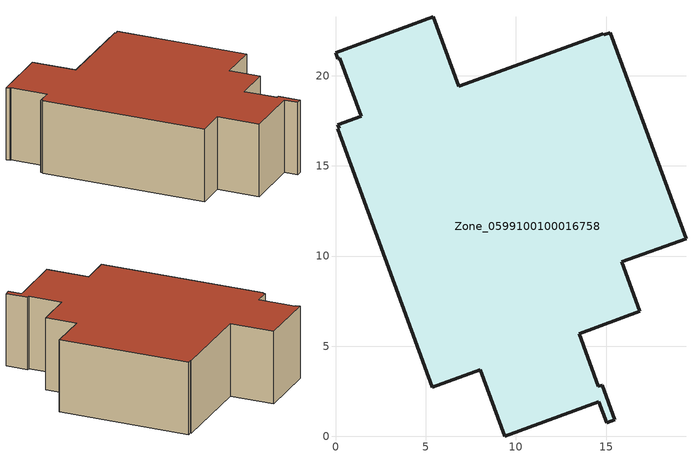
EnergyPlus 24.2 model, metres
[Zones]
Zone_0599100100016758
 floor ground (C_G): 1.43,17.74 0.24,20.96 0.13,20.92 0,21.28 5.41,23.27 6.83,19.42 14.83,22.33 14.86,22.25 15.23,22.38 19.42,10.97 15.86,9.68 16.85,6.93 13.51,5.69 14.57,2.77 14.78,2.85 15.49,0.93 15.02,0.77 14.58,1.93 9.39,0 8.03,3.71 5.36,2.73 0.12,17.05 0.2,17.08 0.14,17.27 z0
 wall outside (C_F): 14.78,2.85 14.57,2.77 13.51,5.69 16.85,6.93 15.86,9.68 19.42,10.97 15.23,22.38 14.86,22.25 14.83,22.33 6.83,19.42 5.41,23.27 0,21.28 0.13,20.92 0.24,20.96 1.43,17.74 0.14,17.27 0.2,17.08 0.12,17.05 5.36,2.73 8.03,3.71 9.39,0 14.58,1.93 15.02,0.77 15.49,0.93 14.78,2.85 z0:6.85
 roof outside (C_R): 0.12,17.05 5.36,2.73 8.03,3.71 9.39,0 14.58,1.93 15.02,0.77 15.49,0.93 14.78,2.85 14.57,2.77 13.51,5.69 16.85,6.93 15.86,9.68 19.42,10.97 15.23,22.38 14.86,22.25 14.83,22.33 6.83,19.42 5.41,23.27 0,21.28 0.13,20.92 0.24,20.96 1.43,17.74 0.14,17.27 0.2,17.08 z6.85
[BUILDING]
Pand.0599100100016758: North Axis=0; Terrain=City; Loads Convergence Tolerance Value=0.04; Temperature Convergence Tolerance Value=0.4; Solar Distribution=FullExterior; Maximum Number of Warmup Days=25; Minimum Number of Warmup Days=1
[Site:Location]
Rotterdam.The.Hague.AP_ZH_NLD Design_Conditions: Latitude=51.96; Longitude=4.45; Time Zone=1; Elevation=-4.5
[SITE:GROUNDTEMPERATURE:BUILDINGSURFACE]
18, 18, 18, 18, 18, 18, 18, 18, 18, 18, 18, 18
[MATERIAL] Thermal Absorptance=0.9; Solar Absorptance=0.7; Visible Absorptance=0.7
Name | Roughness | Thickness | Conductivity | Density | Specific Heat
G.D.2015-2018 | MediumSmooth | 0.15 | 0.0428571 | 540 | 1210
F.D.2015-2018 | Rough | 0.3 | 0.0666667 | 1920 | 840
R.D.2015-2018 | MediumRough | 0.2 | 0.0333333 | 1500 | 1000
[CONSTRUCTION]
C_G: G.D.2015-2018
C_F: F.D.2015-2018
C_R: R.D.2015-2018
[ZONE]
Zone_0599100100016758: Type=1; Multiplier=1; Ceiling Height=Autocalculate; Volume=Autocalculate; Floor Area=autocalculate; Part of Total Floor Area=Yes
[ZONEINFILTRATION:DESIGNFLOWRATE]
Infil_Zone_0599100100016758: Zone or ZoneList or Space or SpaceList=Zone_0599100100016758; Schedule=AlwaysOn; Design Flow Rate Calculation Method=Flow/Area; Flow Rate per Floor Area=0.0021; Constant Term Coefficient=1; Temperature Term Coefficient=0; Velocity Term Coefficient=0; Velocity Squared Term Coefficient=0
[HVACTEMPLATE:ZONE:IDEALLOADSAIRSYSTEM]
Zone_0599100100016758: Maximum Heating Supply Air Temperature=50; Minimum Cooling Supply Air Temperature=13; Maximum Heating Supply Air Humidity Ratio=0.0156; Minimum Cooling Supply Air Humidity Ratio=0.0077; Heating Limit=NoLimit; Cooling Limit=NoLimit; Dehumidification Control Type=ConstantSensibleHeatRatio; Cooling Sensible Heat Ratio=0.7; Dehumidification Setpoint=60; Humidification Control Type=None; Humidification Setpoint=30; Outdoor Air Method=None; Outdoor Air Flow Rate per Person=0.00944; Outdoor Air Flow Rate per Zone Floor Area=0; Outdoor Air Flow Rate per Zone=0; Demand Controlled Ventilation Type=None; Outdoor Air Economizer Type=NoEconomizer; Heat Recovery Type=None; Sensible Heat Recovery Effectiveness=0.7; Latent Heat Recovery Effectiveness=0.65
[ZONECONTROL:THERMOSTAT]
ThermostatControl_Zone_0599100100016758: Zone or ZoneList=Zone_0599100100016758; Control Type Schedule=DualSetpointControlType; Control 1=Thermostat_Zone_0599100100016758; Temperature Difference Between Cutout And Setpoint=0
[THERMOSTATSETPOINT:DUALSETPOINT]
Thermostat_Zone_0599100100016758: Heating Setpoint Temperature Schedule=HeatingSetpoint_Zone_0599100100016758; Cooling Setpoint Temperature Schedule=CoolingSetpoint_Zone_0599100100016758
[SCHEDULE:COMPACT]
HeatingSetpoint_Zone_0599100100016758: Through: 12/31, For: AllDays, Until: 24:00, 21
CoolingSetpoint_Zone_0599100100016758: Through: 12/31, For: AllDays, Until: 24:00, 24
DualSetpointControlType: Through: 12/31, For: AllDays, Until: 24:00, 4
AlwaysOn: Through: 12/31, For: AllDays, Until: 24:00, 1
